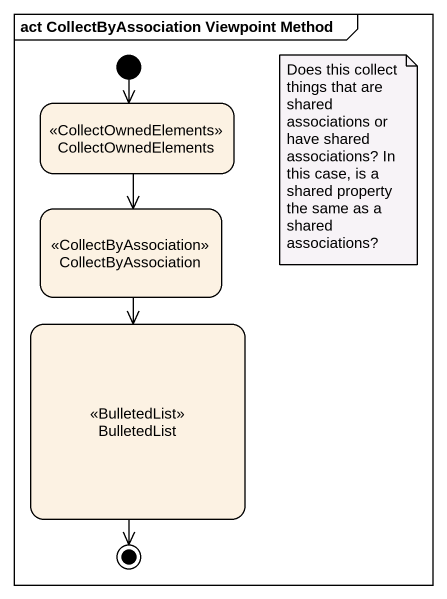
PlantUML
@startuml
mainframe act CollectByAssociation Viewpoint Method
hide empty description
state CollectOwnedElements <<CollectOwnedElements>>
state CollectByAssociation <<CollectByAssociation>>
state BulletedList <<BulletedList>>
[*] --> CollectOwnedElements
CollectOwnedElements --> CollectByAssociation
CollectByAssociation --> BulletedList
BulletedList --> [*]
note as N1
  Does this collect things that are shared associations or have shared associations? In this case, is a shared property the same as a shared associations?
end note
@enduml
